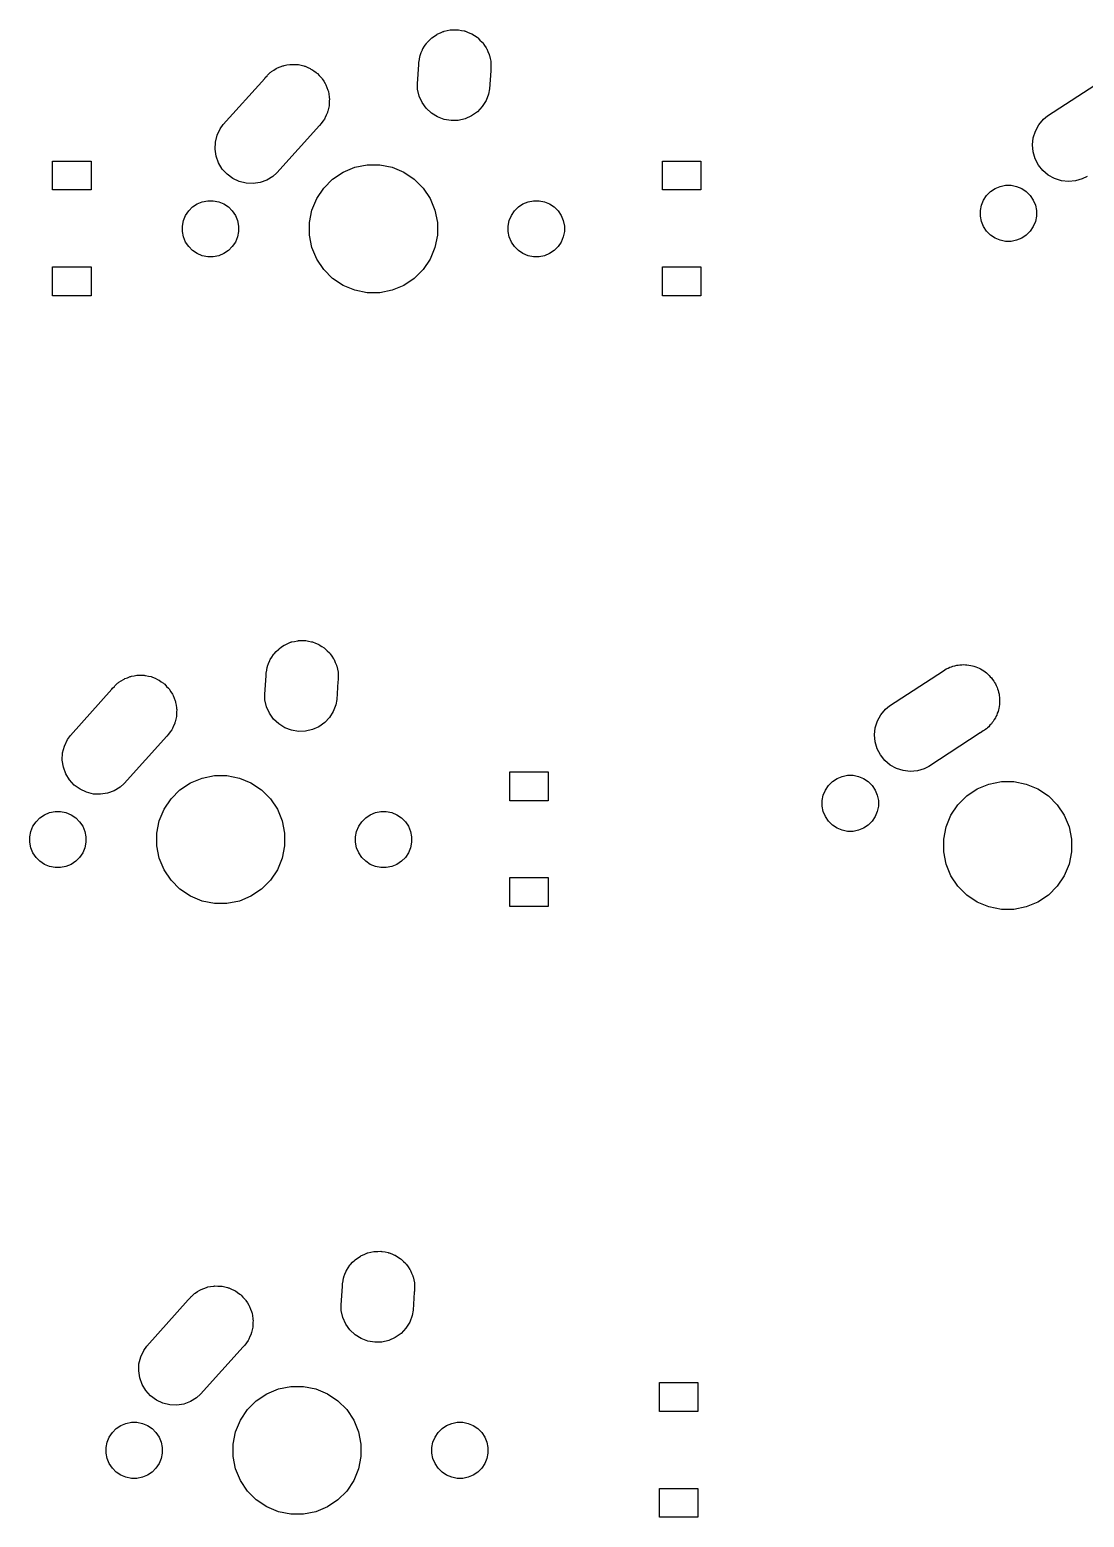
# Model space of a CAD drawing. Extents: x -662 to -203, y -195 to -58.
# Drawn here: x -500.45 to -467.57, y -166.44 to -120.04 of the extents above; entities that cross this region are included whole.
import ezdxf

# ---------------------------------------------------------------- set-up
doc = ezdxf.new("R2010")
doc.units = 0
doc.layers.add('BLACK', color=7, linetype='CONTINUOUS')

msp = doc.modelspace()

# ---------------------------------------------------------------- linework, layer by layer
at = {"layer": 'BLACK', "linetype": 'CONTINUOUS'}
for p, q in [((-487.73, -120.174), (-487.643, -120.138)), ((-487.643, -120.138), (-487.557, -120.099)), ((-487.557, -120.099), (-487.541, -120.095)), ((-487.541, -120.095), (-487.526, -120.089)), ((-487.526, -120.089), (-487.433, -120.071)), ((-487.433, -120.071), (-487.341, -120.049)), ((-487.341, -120.049), (-487.325, -120.049)), ((-487.325, -120.049), (-487.308, -120.046)), ((-487.308, -120.046), (-487.214, -120.046)), ((-487.214, -120.046), (-487.12, -120.043)), ((-487.12, -120.043), (-487.103, -120.046)), ((-487.103, -120.046), (-487.087, -120.046)), ((-487.087, -120.046), (-486.994, -120.064)), ((-486.994, -120.064), (-486.901, -120.08)), ((-486.901, -120.08), (-486.886, -120.086)), ((-486.886, -120.086), (-486.869, -120.089)), ((-486.869, -120.089), (-486.782, -120.125)), ((-486.782, -120.125), (-486.694, -120.159)), ((-486.694, -120.159), (-486.68, -120.167)), ((-488.194, -120.638), (-488.142, -120.559)), ((-488.142, -120.559), (-488.092, -120.479)), ((-488.092, -120.479), (-488.08, -120.467)), ((-488.08, -120.467), (-488.071, -120.454)), ((-488.071, -120.454), (-488.005, -120.387)), ((-488.005, -120.387), (-487.94, -120.318)), ((-487.94, -120.318), (-487.926, -120.309)), ((-487.926, -120.309), (-487.915, -120.297)), ((-487.915, -120.297), (-487.836, -120.244)), ((-487.836, -120.244), (-487.759, -120.19)), ((-487.759, -120.19), (-487.744, -120.183)), ((-487.744, -120.183), (-487.73, -120.174)), ((-486.68, -120.167), (-486.665, -120.174)), ((-486.665, -120.174), (-486.586, -120.226)), ((-486.586, -120.226), (-486.506, -120.276)), ((-486.506, -120.276), (-486.494, -120.288)), ((-486.494, -120.288), (-486.48, -120.297)), ((-486.48, -120.297), (-486.414, -120.364)), ((-486.414, -120.364), (-486.345, -120.428)), ((-486.345, -120.428), (-486.335, -120.442)), ((-486.335, -120.442), (-486.324, -120.454)), ((-486.324, -120.454), (-486.271, -120.532)), ((-486.271, -120.532), (-486.216, -120.609)), ((-486.216, -120.609), (-486.21, -120.624)), ((-486.21, -120.624), (-486.2, -120.638)), ((-488.322, -121.06), (-488.304, -120.967)), ((-488.322, -121.132), (-488.322, -121.06)), ((-488.304, -120.967), (-488.288, -120.874)), ((-488.288, -120.874), (-488.282, -120.859)), ((-488.282, -120.859), (-488.279, -120.843)), ((-488.279, -120.843), (-488.243, -120.755)), ((-488.243, -120.755), (-488.21, -120.667)), ((-488.21, -120.667), (-488.201, -120.653)), ((-488.201, -120.653), (-488.194, -120.638)), ((-486.2, -120.638), (-486.164, -120.725)), ((-486.164, -120.725), (-486.126, -120.811)), ((-486.126, -120.811), (-486.122, -120.827)), ((-486.122, -120.827), (-486.116, -120.843)), ((-486.116, -120.843), (-486.097, -120.935)), ((-486.097, -120.935), (-486.076, -121.027)), ((-486.076, -121.027), (-486.076, -121.044)), ((-486.076, -121.044), (-486.072, -121.06)), ((-486.072, -121.06), (-486.072, -121.154)), ((-493.128, -121.559), (-493.111, -121.534)), ((-493.111, -121.534), (-493.054, -121.477)), ((-493.054, -121.477), (-493.038, -121.458)), ((-493.038, -121.458), (-493.015, -121.438)), ((-493.015, -121.438), (-492.955, -121.377)), ((-492.955, -121.377), (-492.934, -121.363)), ((-492.934, -121.363), (-492.915, -121.346)), ((-492.915, -121.346), (-492.842, -121.302)), ((-492.842, -121.302), (-492.77, -121.254)), ((-492.77, -121.254), (-492.747, -121.244)), ((-492.747, -121.244), (-492.726, -121.231)), ((-492.726, -121.231), (-492.645, -121.202)), ((-492.645, -121.202), (-492.566, -121.169)), ((-492.566, -121.169), (-492.541, -121.164)), ((-492.541, -121.164), (-492.518, -121.156)), ((-492.518, -121.156), (-492.433, -121.142)), ((-492.433, -121.142), (-492.348, -121.126)), ((-492.348, -121.126), (-492.323, -121.126)), ((-492.323, -121.126), (-492.299, -121.122)), ((-492.299, -121.122), (-492.213, -121.126)), ((-492.213, -121.126), (-492.127, -121.126)), ((-492.127, -121.126), (-492.102, -121.131)), ((-492.102, -121.131), (-492.077, -121.132)), ((-492.077, -121.132), (-491.994, -121.152)), ((-491.994, -121.152), (-491.909, -121.169)), ((-491.909, -121.169), (-491.886, -121.178)), ((-491.886, -121.178), (-491.862, -121.184)), ((-491.862, -121.184), (-491.784, -121.221)), ((-491.784, -121.221), (-491.705, -121.254)), ((-491.705, -121.254), (-491.684, -121.268)), ((-491.684, -121.268), (-491.661, -121.278)), ((-491.661, -121.278), (-491.592, -121.329)), ((-491.592, -121.329), (-491.52, -121.377)), ((-491.52, -121.377), (-491.503, -121.395)), ((-491.503, -121.395), (-491.482, -121.409)), ((-491.482, -121.409), (-491.424, -121.473)), ((-491.424, -121.473), (-491.364, -121.534)), ((-491.364, -121.534), (-491.35, -121.554)), ((-491.35, -121.554), (-491.333, -121.573)), ((-488.364, -121.728), (-488.322, -121.132)), ((-486.08, -121.32), (-486.119, -121.883)), ((-486.072, -121.282), (-486.08, -121.32)), ((-486.072, -121.154), (-486.071, -121.193)), ((-486.071, -121.193), (-486.072, -121.209)), ((-486.072, -121.209), (-486.072, -121.282)), ((-494.422, -123.001), (-493.128, -121.559)), ((-491.333, -121.573), (-491.288, -121.646)), ((-491.288, -121.646), (-491.24, -121.718)), ((-491.24, -121.718), (-491.231, -121.741)), ((-491.231, -121.741), (-491.218, -121.762)), ((-491.218, -121.762), (-491.189, -121.843)), ((-491.189, -121.843), (-491.156, -121.923)), ((-491.156, -121.923), (-491.151, -121.947)), ((-491.151, -121.947), (-491.142, -121.971)), ((-491.142, -121.971), (-491.129, -122.056)), ((-488.359, -121.894), (-488.364, -121.728)), ((-488.309, -122.11), (-488.359, -121.894)), ((-486.119, -121.883), (-486.146, -122.047)), ((-468.71, -122.733), (-467.026, -121.635)), ((-491.118, -122.411), (-491.139, -122.495)), ((-491.129, -122.056), (-491.112, -122.14)), ((-491.117, -122.386), (-491.118, -122.411)), ((-491.112, -122.362), (-491.117, -122.386)), ((-491.112, -122.14), (-491.112, -122.165)), ((-491.112, -122.165), (-491.109, -122.19)), ((-491.109, -122.19), (-491.112, -122.276)), ((-491.112, -122.276), (-491.112, -122.362)), ((-488.218, -122.313), (-488.309, -122.11)), ((-488.09, -122.493), (-488.218, -122.313)), ((-486.343, -122.442), (-486.495, -122.603)), ((-486.225, -122.254), (-486.343, -122.442)), ((-486.146, -122.047), (-486.225, -122.254)), ((-491.316, -122.896), (-491.364, -122.968)), ((-491.265, -122.827), (-491.316, -122.896)), ((-491.254, -122.804), (-491.265, -122.827)), ((-491.24, -122.784), (-491.254, -122.804)), ((-491.208, -122.704), (-491.24, -122.784)), ((-491.171, -122.626), (-491.208, -122.704)), ((-491.165, -122.602), (-491.171, -122.626)), ((-491.156, -122.579), (-491.165, -122.602)), ((-491.139, -122.495), (-491.156, -122.579)), ((-487.929, -122.645), (-488.09, -122.493)), ((-487.741, -122.763), (-487.929, -122.645)), ((-487.534, -122.842), (-487.741, -122.763)), ((-487.315, -122.878), (-487.534, -122.842)), ((-487.094, -122.872), (-487.315, -122.878)), ((-486.878, -122.822), (-487.094, -122.872)), ((-486.676, -122.732), (-486.878, -122.822)), ((-486.495, -122.603), (-486.676, -122.732)), ((-468.982, -123.006), (-468.84, -122.837)), ((-468.84, -122.837), (-468.71, -122.733)), ((-494.666, -123.55), (-494.614, -123.335)), ((-494.614, -123.335), (-494.52, -123.134)), ((-494.52, -123.134), (-494.422, -123.001)), ((-491.42, -123.025), (-492.747, -124.503)), ((-491.364, -122.968), (-491.42, -123.025)), ((-469.156, -123.412), (-469.089, -123.201)), ((-469.089, -123.201), (-468.982, -123.006)), ((-494.676, -123.772), (-494.666, -123.55)), ((-494.643, -123.991), (-494.676, -123.772)), ((-469.18, -123.632), (-469.156, -123.412)), ((-469.161, -123.853), (-469.18, -123.632)), ((-469.099, -124.066), (-469.161, -123.853)), ((-499.742, -125.038), (-499.742, -124.138)), ((-499.742, -124.138), (-498.542, -124.138)), ((-498.542, -124.138), (-498.542, -125.038)), ((-494.567, -124.199), (-494.643, -123.991)), ((-494.452, -124.389), (-494.567, -124.199)), ((-490.682, -124.484), (-490.319, -124.333)), ((-490.319, -124.333), (-489.934, -124.257)), ((-489.934, -124.257), (-489.541, -124.257)), ((-489.541, -124.257), (-489.156, -124.333)), ((-489.156, -124.333), (-488.793, -124.484)), ((-480.724, -125.038), (-480.724, -124.138)), ((-480.724, -124.138), (-479.523, -124.138)), ((-479.523, -124.138), (-479.523, -125.038)), ((-468.996, -124.262), (-469.099, -124.066)), ((-468.858, -124.435), (-468.996, -124.262)), ((-494.302, -124.552), (-494.452, -124.389)), ((-494.124, -124.683), (-494.302, -124.552)), ((-493.923, -124.777), (-494.124, -124.683)), ((-493.708, -124.83), (-493.923, -124.777)), ((-493.059, -124.73), (-493.267, -124.806)), ((-492.869, -124.615), (-493.059, -124.73)), ((-492.747, -124.503), (-492.869, -124.615)), ((-491.286, -124.98), (-491.008, -124.702)), ((-491.008, -124.702), (-490.682, -124.484)), ((-488.793, -124.484), (-488.466, -124.702)), ((-488.466, -124.702), (-488.189, -124.98)), ((-468.688, -124.578), (-468.858, -124.435)), ((-468.494, -124.685), (-468.688, -124.578)), ((-468.282, -124.751), (-468.494, -124.685)), ((-468.062, -124.776), (-468.282, -124.751)), ((-467.841, -124.756), (-468.062, -124.776)), ((-467.629, -124.694), (-467.841, -124.756)), ((-467.481, -124.618), (-467.629, -124.694)), ((-498.542, -125.038), (-499.742, -125.038)), ((-493.486, -124.839), (-493.708, -124.83)), ((-493.267, -124.806), (-493.486, -124.839)), ((-491.504, -125.306), (-491.286, -124.98)), ((-488.189, -124.98), (-487.97, -125.306)), ((-479.523, -125.038), (-480.724, -125.038)), ((-470.709, -125.355), (-470.613, -125.212)), ((-470.613, -125.212), (-470.491, -125.09)), ((-470.491, -125.09), (-470.348, -124.994)), ((-470.348, -124.994), (-470.189, -124.929)), ((-470.189, -124.929), (-470.02, -124.895)), ((-470.02, -124.895), (-469.847, -124.895)), ((-469.847, -124.895), (-469.678, -124.929)), ((-469.678, -124.929), (-469.519, -124.994)), ((-469.519, -124.994), (-469.376, -125.09)), ((-469.376, -125.09), (-469.254, -125.212)), ((-469.254, -125.212), (-469.158, -125.355)), ((-495.593, -125.836), (-495.497, -125.693)), ((-495.497, -125.693), (-495.375, -125.571)), ((-495.375, -125.571), (-495.232, -125.475)), ((-495.232, -125.475), (-495.073, -125.409)), ((-495.073, -125.409), (-494.904, -125.376)), ((-494.904, -125.376), (-494.731, -125.376)), ((-494.731, -125.376), (-494.562, -125.409)), ((-494.562, -125.409), (-494.403, -125.475)), ((-494.403, -125.475), (-494.26, -125.571)), ((-494.26, -125.571), (-494.138, -125.693)), ((-494.138, -125.693), (-494.042, -125.836)), ((-491.731, -126.054), (-491.655, -125.669)), ((-491.655, -125.669), (-491.504, -125.306)), ((-487.97, -125.306), (-487.82, -125.669)), ((-487.82, -125.669), (-487.743, -126.054)), ((-485.433, -125.836), (-485.337, -125.693)), ((-485.337, -125.693), (-485.215, -125.571)), ((-485.215, -125.571), (-485.072, -125.475)), ((-485.072, -125.475), (-484.913, -125.409)), ((-484.913, -125.409), (-484.744, -125.376)), ((-484.744, -125.376), (-484.571, -125.376)), ((-484.571, -125.376), (-484.402, -125.409)), ((-484.402, -125.409), (-484.243, -125.475)), ((-484.243, -125.475), (-484.1, -125.571)), ((-484.1, -125.571), (-483.978, -125.693)), ((-483.978, -125.693), (-483.882, -125.836)), ((-470.808, -125.684), (-470.775, -125.515)), ((-470.808, -125.856), (-470.808, -125.684)), ((-470.775, -125.515), (-470.709, -125.355)), ((-469.158, -125.355), (-469.092, -125.515)), ((-469.092, -125.515), (-469.058, -125.684)), ((-469.058, -125.684), (-469.058, -125.856)), ((-495.692, -126.165), (-495.659, -125.995)), ((-495.692, -126.337), (-495.692, -126.165)), ((-495.659, -125.995), (-495.593, -125.836)), ((-494.042, -125.836), (-493.976, -125.995)), ((-493.976, -125.995), (-493.942, -126.165)), ((-493.942, -126.165), (-493.942, -126.337)), ((-491.731, -126.447), (-491.731, -126.054)), ((-487.743, -126.054), (-487.743, -126.447)), ((-485.532, -126.165), (-485.499, -125.995)), ((-485.532, -126.337), (-485.532, -126.165)), ((-485.499, -125.995), (-485.433, -125.836)), ((-483.882, -125.836), (-483.816, -125.995)), ((-483.816, -125.995), (-483.782, -126.165)), ((-483.782, -126.165), (-483.782, -126.337)), ((-470.775, -126.025), (-470.808, -125.856)), ((-470.709, -126.184), (-470.775, -126.025)), ((-470.613, -126.328), (-470.709, -126.184)), ((-469.158, -126.184), (-469.254, -126.328)), ((-469.092, -126.025), (-469.158, -126.184)), ((-469.058, -125.856), (-469.092, -126.025)), ((-495.659, -126.506), (-495.692, -126.337)), ((-495.593, -126.665), (-495.659, -126.506)), ((-493.976, -126.506), (-494.042, -126.665)), ((-493.942, -126.337), (-493.976, -126.506)), ((-491.655, -126.832), (-491.731, -126.447)), ((-487.743, -126.447), (-487.82, -126.832)), ((-485.499, -126.506), (-485.532, -126.337)), ((-485.433, -126.665), (-485.499, -126.506)), ((-483.816, -126.506), (-483.882, -126.665)), ((-483.782, -126.337), (-483.816, -126.506)), ((-470.491, -126.45), (-470.613, -126.328)), ((-470.348, -126.545), (-470.491, -126.45)), ((-470.189, -126.611), (-470.348, -126.545)), ((-470.02, -126.645), (-470.189, -126.611)), ((-469.847, -126.645), (-470.02, -126.645)), ((-469.678, -126.611), (-469.847, -126.645)), ((-469.519, -126.545), (-469.678, -126.611)), ((-469.376, -126.45), (-469.519, -126.545)), ((-469.254, -126.328), (-469.376, -126.45)), ((-495.497, -126.808), (-495.593, -126.665)), ((-495.375, -126.93), (-495.497, -126.808)), ((-495.232, -127.026), (-495.375, -126.93)), ((-495.073, -127.092), (-495.232, -127.026)), ((-494.904, -127.126), (-495.073, -127.092)), ((-494.562, -127.092), (-494.731, -127.126)), ((-494.403, -127.026), (-494.562, -127.092)), ((-494.26, -126.93), (-494.403, -127.026)), ((-494.138, -126.808), (-494.26, -126.93)), ((-494.042, -126.665), (-494.138, -126.808)), ((-491.504, -127.195), (-491.655, -126.832)), ((-487.82, -126.832), (-487.97, -127.195)), ((-485.337, -126.808), (-485.433, -126.665)), ((-485.215, -126.93), (-485.337, -126.808)), ((-485.072, -127.026), (-485.215, -126.93)), ((-484.913, -127.092), (-485.072, -127.026)), ((-484.744, -127.126), (-484.913, -127.092)), ((-484.402, -127.092), (-484.571, -127.126)), ((-484.243, -127.026), (-484.402, -127.092)), ((-484.1, -126.93), (-484.243, -127.026)), ((-483.978, -126.808), (-484.1, -126.93)), ((-483.882, -126.665), (-483.978, -126.808)), ((-499.742, -128.338), (-499.742, -127.438)), ((-499.742, -127.438), (-498.542, -127.438)), ((-498.542, -127.438), (-498.542, -128.338)), ((-494.731, -127.126), (-494.904, -127.126)), ((-491.286, -127.522), (-491.504, -127.195)), ((-491.008, -127.799), (-491.286, -127.522)), ((-488.189, -127.522), (-488.466, -127.799)), ((-487.97, -127.195), (-488.189, -127.522)), ((-484.571, -127.126), (-484.744, -127.126)), ((-480.724, -128.338), (-480.724, -127.438)), ((-480.724, -127.438), (-479.523, -127.438)), ((-479.523, -127.438), (-479.523, -128.338)), ((-490.682, -128.018), (-491.008, -127.799)), ((-490.319, -128.168), (-490.682, -128.018)), ((-488.793, -128.018), (-489.156, -128.168)), ((-488.466, -127.799), (-488.793, -128.018)), ((-498.542, -128.338), (-499.742, -128.338)), ((-489.934, -128.245), (-490.319, -128.168)), ((-489.541, -128.245), (-489.934, -128.245)), ((-489.156, -128.168), (-489.541, -128.245)), ((-479.523, -128.338), (-480.724, -128.338)), ((-492.406, -139.188), (-492.32, -139.149)), ((-492.32, -139.149), (-492.303, -139.145)), ((-492.303, -139.145), (-492.288, -139.139)), ((-492.288, -139.139), (-492.196, -139.121)), ((-492.196, -139.121), (-492.104, -139.099)), ((-492.104, -139.099), (-492.087, -139.099)), ((-492.087, -139.099), (-492.071, -139.096)), ((-492.071, -139.096), (-491.976, -139.096)), ((-491.976, -139.096), (-491.882, -139.093)), ((-491.882, -139.093), (-491.866, -139.096)), ((-491.866, -139.096), (-491.849, -139.096)), ((-491.849, -139.096), (-491.757, -139.114)), ((-491.757, -139.114), (-491.664, -139.13)), ((-491.664, -139.13), (-491.648, -139.136)), ((-491.648, -139.136), (-491.632, -139.139)), ((-491.632, -139.139), (-491.545, -139.175)), ((-491.545, -139.175), (-491.456, -139.209)), ((-492.957, -139.688), (-492.904, -139.609)), ((-492.904, -139.609), (-492.854, -139.529)), ((-492.854, -139.529), (-492.843, -139.517)), ((-492.843, -139.517), (-492.834, -139.504)), ((-492.834, -139.504), (-492.767, -139.437)), ((-492.767, -139.437), (-492.702, -139.368)), ((-492.702, -139.368), (-492.689, -139.359)), ((-492.689, -139.359), (-492.677, -139.347)), ((-492.677, -139.347), (-492.599, -139.294)), ((-492.599, -139.294), (-492.522, -139.24)), ((-492.522, -139.24), (-492.507, -139.233)), ((-492.507, -139.233), (-492.493, -139.224)), ((-492.493, -139.224), (-492.406, -139.188)), ((-491.456, -139.209), (-491.442, -139.217)), ((-491.442, -139.217), (-491.427, -139.224)), ((-491.427, -139.224), (-491.349, -139.276)), ((-491.349, -139.276), (-491.269, -139.326)), ((-491.269, -139.326), (-491.257, -139.338)), ((-491.257, -139.338), (-491.243, -139.347)), ((-491.243, -139.347), (-491.176, -139.414)), ((-491.176, -139.414), (-491.107, -139.478)), ((-491.107, -139.478), (-491.098, -139.492)), ((-491.098, -139.492), (-491.086, -139.504)), ((-491.086, -139.504), (-491.034, -139.582)), ((-491.034, -139.582), (-490.979, -139.659)), ((-493.085, -140.11), (-493.066, -140.017)), ((-493.085, -140.182), (-493.085, -140.11)), ((-493.066, -140.017), (-493.051, -139.924)), ((-493.051, -139.924), (-493.045, -139.909)), ((-493.045, -139.909), (-493.042, -139.893)), ((-493.042, -139.893), (-493.006, -139.805)), ((-493.006, -139.805), (-492.972, -139.717)), ((-492.972, -139.717), (-492.963, -139.703)), ((-492.963, -139.703), (-492.957, -139.688)), ((-490.979, -139.659), (-490.972, -139.674)), ((-490.972, -139.674), (-490.963, -139.688)), ((-490.963, -139.688), (-490.927, -139.775)), ((-490.927, -139.775), (-490.888, -139.861)), ((-490.888, -139.861), (-490.884, -139.877)), ((-490.884, -139.877), (-490.878, -139.893)), ((-490.878, -139.893), (-490.86, -139.985)), ((-490.86, -139.985), (-490.839, -140.077)), ((-490.839, -140.077), (-490.838, -140.094)), ((-490.838, -140.094), (-490.835, -140.11)), ((-490.835, -140.11), (-490.835, -140.204)), ((-473.641, -141.134), (-471.956, -140.036)), ((-471.956, -140.036), (-471.87, -139.978)), ((-471.87, -139.978), (-471.812, -139.954)), ((-471.812, -139.954), (-471.757, -139.926)), ((-471.757, -139.926), (-471.71, -139.912)), ((-471.71, -139.912), (-471.665, -139.893)), ((-471.665, -139.893), (-471.604, -139.881)), ((-471.604, -139.881), (-471.545, -139.864)), ((-471.545, -139.864), (-471.496, -139.859)), ((-471.496, -139.859), (-471.447, -139.85)), ((-471.447, -139.85), (-471.385, -139.85)), ((-471.385, -139.85), (-471.324, -139.844)), ((-471.324, -139.844), (-471.275, -139.85)), ((-471.275, -139.85), (-471.226, -139.85)), ((-471.226, -139.85), (-471.165, -139.862)), ((-471.165, -139.862), (-471.104, -139.869)), ((-471.104, -139.869), (-471.057, -139.883)), ((-471.057, -139.883), (-471.008, -139.893)), ((-471.008, -139.893), (-470.951, -139.917)), ((-470.951, -139.917), (-470.892, -139.935)), ((-470.892, -139.935), (-470.849, -139.959)), ((-470.849, -139.959), (-470.804, -139.978)), ((-470.804, -139.978), (-470.752, -140.012)), ((-470.752, -140.012), (-470.698, -140.042)), ((-470.698, -140.042), (-470.66, -140.074)), ((-470.66, -140.074), (-470.619, -140.101)), ((-470.619, -140.101), (-470.576, -140.145)), ((-497.874, -140.584), (-497.817, -140.527)), ((-497.817, -140.527), (-497.8, -140.508)), ((-497.8, -140.508), (-497.778, -140.488)), ((-497.778, -140.488), (-497.717, -140.427)), ((-497.717, -140.427), (-497.696, -140.413)), ((-497.696, -140.413), (-497.678, -140.396)), ((-497.678, -140.396), (-497.604, -140.352)), ((-497.604, -140.352), (-497.533, -140.304)), ((-497.533, -140.304), (-497.51, -140.294)), ((-497.51, -140.294), (-497.488, -140.281)), ((-497.488, -140.281), (-497.408, -140.252)), ((-497.408, -140.252), (-497.328, -140.219)), ((-497.328, -140.219), (-497.304, -140.214)), ((-497.304, -140.214), (-497.28, -140.206)), ((-497.28, -140.206), (-497.195, -140.192)), ((-497.195, -140.192), (-497.111, -140.176)), ((-497.111, -140.176), (-497.086, -140.176)), ((-497.086, -140.176), (-497.061, -140.172)), ((-497.061, -140.172), (-496.975, -140.176)), ((-496.975, -140.176), (-496.889, -140.176)), ((-496.889, -140.176), (-496.865, -140.181)), ((-496.865, -140.181), (-496.84, -140.182)), ((-496.84, -140.182), (-496.756, -140.202)), ((-496.756, -140.202), (-496.672, -140.219)), ((-496.672, -140.219), (-496.649, -140.228)), ((-496.649, -140.228), (-496.624, -140.234)), ((-496.624, -140.234), (-496.546, -140.271)), ((-496.546, -140.271), (-496.467, -140.304)), ((-496.467, -140.304), (-496.446, -140.318)), ((-496.446, -140.318), (-496.424, -140.328)), ((-496.424, -140.328), (-496.354, -140.379)), ((-496.354, -140.379), (-496.283, -140.427)), ((-496.283, -140.427), (-496.265, -140.445)), ((-496.265, -140.445), (-496.245, -140.459)), ((-496.245, -140.459), (-496.187, -140.523)), ((-496.187, -140.523), (-496.126, -140.584)), ((-493.126, -140.778), (-493.085, -140.182)), ((-490.843, -140.37), (-490.881, -140.933)), ((-490.835, -140.332), (-490.843, -140.37)), ((-490.835, -140.204), (-490.834, -140.243)), ((-490.834, -140.243), (-490.835, -140.259)), ((-490.835, -140.259), (-490.835, -140.332)), ((-470.576, -140.145), (-470.528, -140.185)), ((-470.528, -140.185), (-470.498, -140.223)), ((-470.498, -140.223), (-470.463, -140.258)), ((-470.463, -140.258), (-470.428, -140.309)), ((-470.428, -140.309), (-470.39, -140.358)), ((-470.39, -140.358), (-470.367, -140.401)), ((-470.367, -140.401), (-470.34, -140.442)), ((-470.34, -140.442), (-470.316, -140.499)), ((-470.316, -140.499), (-470.287, -140.554)), ((-470.287, -140.554), (-470.274, -140.601)), ((-499.184, -142.051), (-497.891, -140.609)), ((-497.891, -140.609), (-497.874, -140.584)), ((-496.126, -140.584), (-496.112, -140.604)), ((-496.112, -140.604), (-496.095, -140.623)), ((-496.095, -140.623), (-496.051, -140.696)), ((-496.051, -140.696), (-496.003, -140.768)), ((-496.003, -140.768), (-495.993, -140.791)), ((-495.993, -140.791), (-495.98, -140.812)), ((-495.98, -140.812), (-495.951, -140.893)), ((-495.951, -140.893), (-495.918, -140.973)), ((-495.918, -140.973), (-495.913, -140.997)), ((-495.913, -140.997), (-495.905, -141.021)), ((-495.905, -141.021), (-495.892, -141.106)), ((-493.121, -140.944), (-493.126, -140.778)), ((-493.072, -141.16), (-493.121, -140.944)), ((-490.881, -140.933), (-490.909, -141.097)), ((-470.274, -140.601), (-470.255, -140.647)), ((-470.255, -140.647), (-470.243, -140.707)), ((-470.243, -140.707), (-470.225, -140.767)), ((-470.225, -140.767), (-470.221, -140.816)), ((-470.221, -140.816), (-470.212, -140.864)), ((-470.212, -140.864), (-470.212, -140.926)), ((-470.212, -140.926), (-470.206, -140.988)), ((-470.206, -140.988), (-470.212, -141.037)), ((-470.212, -141.037), (-470.212, -141.086)), ((-495.881, -141.461), (-495.901, -141.545)), ((-495.892, -141.106), (-495.875, -141.19)), ((-495.88, -141.436), (-495.881, -141.461)), ((-495.875, -141.412), (-495.88, -141.436)), ((-495.875, -141.19), (-495.875, -141.215)), ((-495.875, -141.215), (-495.871, -141.24)), ((-495.871, -141.24), (-495.875, -141.326)), ((-495.875, -141.326), (-495.875, -141.412)), ((-492.981, -141.363), (-493.072, -141.16)), ((-492.852, -141.543), (-492.981, -141.363)), ((-491.105, -141.492), (-491.257, -141.653)), ((-490.988, -141.304), (-491.105, -141.492)), ((-490.909, -141.097), (-490.988, -141.304)), ((-474.019, -141.602), (-473.913, -141.407)), ((-473.913, -141.407), (-473.77, -141.238)), ((-473.77, -141.238), (-473.641, -141.134)), ((-470.321, -141.462), (-470.34, -141.508)), ((-470.297, -141.419), (-470.321, -141.462)), ((-470.279, -141.36), (-470.297, -141.419)), ((-470.255, -141.303), (-470.279, -141.36)), ((-470.245, -141.255), (-470.255, -141.303)), ((-470.23, -141.208), (-470.245, -141.255)), ((-470.224, -141.146), (-470.23, -141.208)), ((-470.212, -141.086), (-470.224, -141.146)), ((-496.078, -141.946), (-496.126, -142.018)), ((-496.027, -141.877), (-496.078, -141.946)), ((-496.017, -141.854), (-496.027, -141.877)), ((-496.003, -141.834), (-496.017, -141.854)), ((-495.97, -141.754), (-496.003, -141.834)), ((-495.934, -141.676), (-495.97, -141.754)), ((-495.928, -141.652), (-495.934, -141.676)), ((-495.918, -141.629), (-495.928, -141.652)), ((-495.901, -141.545), (-495.918, -141.629)), ((-492.691, -141.695), (-492.852, -141.543)), ((-492.503, -141.813), (-492.691, -141.695)), ((-492.296, -141.892), (-492.503, -141.813)), ((-492.078, -141.928), (-492.296, -141.892)), ((-491.856, -141.922), (-492.078, -141.928)), ((-491.64, -141.872), (-491.856, -141.922)), ((-491.438, -141.782), (-491.64, -141.872)), ((-491.257, -141.653), (-491.438, -141.782)), ((-474.11, -142.033), (-474.086, -141.813)), ((-474.086, -141.813), (-474.019, -141.602)), ((-470.717, -141.914), (-470.804, -141.972)), ((-470.676, -141.887), (-470.717, -141.914)), ((-470.671, -141.883), (-470.676, -141.887)), ((-470.619, -141.849), (-470.671, -141.883)), ((-470.585, -141.814), (-470.619, -141.849)), ((-470.546, -141.783), (-470.585, -141.814)), ((-470.507, -141.736), (-470.546, -141.783)), ((-470.463, -141.692), (-470.507, -141.736)), ((-470.435, -141.651), (-470.463, -141.692)), ((-470.404, -141.614), (-470.435, -141.651)), ((-470.374, -141.559), (-470.404, -141.614)), ((-470.34, -141.508), (-470.374, -141.559)), ((-499.429, -142.6), (-499.376, -142.385)), ((-499.376, -142.385), (-499.282, -142.184)), ((-499.282, -142.184), (-499.184, -142.051)), ((-496.183, -142.075), (-497.509, -143.553)), ((-496.126, -142.018), (-496.183, -142.075)), ((-474.091, -142.254), (-474.11, -142.033)), ((-474.029, -142.467), (-474.091, -142.254)), ((-470.81, -141.974), (-472.412, -143.019)), ((-470.804, -141.972), (-470.81, -141.974)), ((-499.439, -142.822), (-499.429, -142.6)), ((-499.405, -143.041), (-499.439, -142.822)), ((-473.927, -142.663), (-474.029, -142.467)), ((-473.788, -142.836), (-473.927, -142.663)), ((-473.619, -142.979), (-473.788, -142.836)), ((-499.329, -143.249), (-499.405, -143.041)), ((-499.214, -143.439), (-499.329, -143.249)), ((-495.081, -143.383), (-494.696, -143.307)), ((-494.696, -143.307), (-494.304, -143.307)), ((-494.304, -143.307), (-493.918, -143.383)), ((-485.486, -144.088), (-485.486, -143.188)), ((-485.486, -143.188), (-484.286, -143.188)), ((-484.286, -143.188), (-484.286, -144.088)), ((-475.278, -143.395), (-475.119, -143.329)), ((-475.119, -143.329), (-474.95, -143.296)), ((-474.95, -143.296), (-474.778, -143.296)), ((-474.778, -143.296), (-474.609, -143.329)), ((-474.609, -143.329), (-474.45, -143.395)), ((-473.424, -143.085), (-473.619, -142.979)), ((-473.213, -143.152), (-473.424, -143.085)), ((-472.993, -143.176), (-473.213, -143.152)), ((-472.772, -143.157), (-472.993, -143.176)), ((-472.559, -143.095), (-472.772, -143.157)), ((-472.412, -143.019), (-472.559, -143.095)), ((-499.065, -143.602), (-499.214, -143.439)), ((-498.886, -143.733), (-499.065, -143.602)), ((-498.685, -143.827), (-498.886, -143.733)), ((-497.821, -143.78), (-498.03, -143.856)), ((-497.632, -143.665), (-497.821, -143.78)), ((-497.509, -143.553), (-497.632, -143.665)), ((-496.049, -144.03), (-495.771, -143.752)), ((-495.771, -143.752), (-495.444, -143.534)), ((-495.444, -143.534), (-495.081, -143.383)), ((-493.918, -143.383), (-493.555, -143.534)), ((-493.555, -143.534), (-493.229, -143.752)), ((-493.229, -143.752), (-492.951, -144.03)), ((-475.705, -143.916), (-475.639, -143.756)), ((-475.639, -143.756), (-475.544, -143.613)), ((-475.544, -143.613), (-475.422, -143.491)), ((-475.422, -143.491), (-475.278, -143.395)), ((-474.45, -143.395), (-474.306, -143.491)), ((-474.306, -143.491), (-474.184, -143.613)), ((-474.184, -143.613), (-474.089, -143.756)), ((-474.089, -143.756), (-474.023, -143.916)), ((-471.228, -143.937), (-470.902, -143.719)), ((-470.902, -143.719), (-470.539, -143.568)), ((-470.539, -143.568), (-470.153, -143.492)), ((-470.153, -143.492), (-469.761, -143.492)), ((-469.761, -143.492), (-469.375, -143.568)), ((-469.375, -143.568), (-469.013, -143.719)), ((-469.013, -143.719), (-468.686, -143.937)), ((-498.47, -143.88), (-498.685, -143.827)), ((-498.249, -143.889), (-498.47, -143.88)), ((-498.03, -143.856), (-498.249, -143.889)), ((-496.267, -144.356), (-496.049, -144.03)), ((-492.951, -144.03), (-492.733, -144.356)), ((-484.286, -144.088), (-485.486, -144.088)), ((-475.739, -144.085), (-475.705, -143.916)), ((-475.739, -144.257), (-475.739, -144.085)), ((-475.705, -144.426), (-475.739, -144.257)), ((-474.023, -143.916), (-473.989, -144.085)), ((-473.989, -144.257), (-474.023, -144.426)), ((-473.989, -144.085), (-473.989, -144.257)), ((-471.724, -144.541), (-471.506, -144.215)), ((-471.506, -144.215), (-471.228, -143.937)), ((-468.686, -143.937), (-468.408, -144.215)), ((-468.408, -144.215), (-468.19, -144.541)), ((-500.355, -144.886), (-500.26, -144.743)), ((-500.26, -144.743), (-500.138, -144.621)), ((-500.138, -144.621), (-499.994, -144.525)), ((-499.994, -144.525), (-499.835, -144.459)), ((-499.835, -144.459), (-499.666, -144.426)), ((-499.666, -144.426), (-499.494, -144.426)), ((-499.494, -144.426), (-499.325, -144.459)), ((-499.325, -144.459), (-499.165, -144.525)), ((-499.165, -144.525), (-499.022, -144.621)), ((-499.022, -144.621), (-498.9, -144.743)), ((-498.9, -144.743), (-498.804, -144.886)), ((-496.494, -145.104), (-496.417, -144.719)), ((-496.417, -144.719), (-496.267, -144.356)), ((-492.733, -144.356), (-492.583, -144.719)), ((-492.583, -144.719), (-492.506, -145.104)), ((-490.195, -144.886), (-490.1, -144.743)), ((-490.1, -144.743), (-489.978, -144.621)), ((-489.978, -144.621), (-489.834, -144.525)), ((-489.834, -144.525), (-489.675, -144.459)), ((-489.675, -144.459), (-489.506, -144.426)), ((-489.506, -144.426), (-489.334, -144.426)), ((-489.334, -144.426), (-489.165, -144.459)), ((-489.165, -144.459), (-489.005, -144.525)), ((-489.005, -144.525), (-488.862, -144.621)), ((-488.862, -144.621), (-488.74, -144.743)), ((-488.74, -144.743), (-488.644, -144.886)), ((-475.639, -144.585), (-475.705, -144.426)), ((-475.544, -144.729), (-475.639, -144.585)), ((-475.422, -144.85), (-475.544, -144.729)), ((-474.184, -144.729), (-474.306, -144.85)), ((-474.089, -144.585), (-474.184, -144.729)), ((-474.023, -144.426), (-474.089, -144.585)), ((-471.874, -144.904), (-471.724, -144.541)), ((-468.19, -144.541), (-468.04, -144.904)), ((-500.455, -145.215), (-500.421, -145.045)), ((-500.455, -145.387), (-500.455, -145.215)), ((-500.421, -145.045), (-500.355, -144.886)), ((-498.804, -144.886), (-498.739, -145.045)), ((-498.739, -145.045), (-498.705, -145.215)), ((-498.705, -145.215), (-498.705, -145.387)), ((-496.494, -145.497), (-496.494, -145.104)), ((-492.506, -145.104), (-492.506, -145.497)), ((-490.295, -145.215), (-490.261, -145.045)), ((-490.295, -145.387), (-490.295, -145.215)), ((-490.261, -145.045), (-490.195, -144.886)), ((-488.644, -144.886), (-488.579, -145.045)), ((-488.579, -145.045), (-488.545, -145.215)), ((-488.545, -145.215), (-488.545, -145.387)), ((-475.278, -144.946), (-475.422, -144.85)), ((-475.119, -145.012), (-475.278, -144.946)), ((-474.95, -145.046), (-475.119, -145.012)), ((-474.778, -145.046), (-474.95, -145.046)), ((-474.609, -145.012), (-474.778, -145.046)), ((-474.45, -144.946), (-474.609, -145.012)), ((-474.306, -144.85), (-474.45, -144.946)), ((-471.951, -145.289), (-471.874, -144.904)), ((-468.04, -144.904), (-467.963, -145.289)), ((-500.421, -145.556), (-500.455, -145.387)), ((-500.355, -145.715), (-500.421, -145.556)), ((-498.739, -145.556), (-498.804, -145.715)), ((-498.705, -145.387), (-498.739, -145.556)), ((-496.417, -145.882), (-496.494, -145.497)), ((-492.506, -145.497), (-492.583, -145.882)), ((-490.261, -145.556), (-490.295, -145.387)), ((-490.195, -145.715), (-490.261, -145.556)), ((-488.579, -145.556), (-488.644, -145.715)), ((-488.545, -145.387), (-488.579, -145.556)), ((-471.951, -145.682), (-471.951, -145.289)), ((-467.963, -145.289), (-467.963, -145.682)), ((-500.26, -145.858), (-500.355, -145.715)), ((-500.138, -145.98), (-500.26, -145.858)), ((-499.994, -146.076), (-500.138, -145.98)), ((-499.835, -146.142), (-499.994, -146.076)), ((-499.666, -146.176), (-499.835, -146.142)), ((-499.325, -146.142), (-499.494, -146.176)), ((-499.165, -146.076), (-499.325, -146.142)), ((-499.022, -145.98), (-499.165, -146.076)), ((-498.9, -145.858), (-499.022, -145.98)), ((-498.804, -145.715), (-498.9, -145.858)), ((-496.267, -146.245), (-496.417, -145.882)), ((-492.583, -145.882), (-492.733, -146.245)), ((-490.1, -145.858), (-490.195, -145.715)), ((-489.978, -145.98), (-490.1, -145.858)), ((-489.834, -146.076), (-489.978, -145.98)), ((-489.675, -146.142), (-489.834, -146.076)), ((-489.506, -146.176), (-489.675, -146.142)), ((-489.165, -146.142), (-489.334, -146.176)), ((-489.005, -146.076), (-489.165, -146.142)), ((-488.862, -145.98), (-489.005, -146.076)), ((-488.74, -145.858), (-488.862, -145.98)), ((-488.644, -145.715), (-488.74, -145.858)), ((-471.874, -146.067), (-471.951, -145.682)), ((-471.724, -146.43), (-471.874, -146.067)), ((-468.04, -146.067), (-468.19, -146.43)), ((-467.963, -145.682), (-468.04, -146.067)), ((-499.494, -146.176), (-499.666, -146.176)), ((-496.049, -146.572), (-496.267, -146.245)), ((-495.771, -146.849), (-496.049, -146.572)), ((-492.951, -146.572), (-493.229, -146.849)), ((-492.733, -146.245), (-492.951, -146.572)), ((-489.334, -146.176), (-489.506, -146.176)), ((-485.486, -147.388), (-485.486, -146.488)), ((-485.486, -146.488), (-484.286, -146.488)), ((-484.286, -146.488), (-484.286, -147.388)), ((-471.506, -146.757), (-471.724, -146.43)), ((-468.19, -146.43), (-468.408, -146.757)), ((-495.444, -147.068), (-495.771, -146.849)), ((-495.081, -147.218), (-495.444, -147.068)), ((-493.555, -147.068), (-493.918, -147.218)), ((-493.229, -146.849), (-493.555, -147.068)), ((-471.228, -147.034), (-471.506, -146.757)), ((-470.902, -147.253), (-471.228, -147.034)), ((-468.686, -147.034), (-469.013, -147.253)), ((-468.408, -146.757), (-468.686, -147.034)), ((-494.696, -147.295), (-495.081, -147.218)), ((-494.304, -147.295), (-494.696, -147.295)), ((-493.918, -147.218), (-494.304, -147.295)), ((-484.286, -147.388), (-485.486, -147.388)), ((-470.539, -147.403), (-470.902, -147.253)), ((-470.153, -147.479), (-470.539, -147.403)), ((-469.761, -147.479), (-470.153, -147.479)), ((-469.375, -147.403), (-469.761, -147.479)), ((-469.013, -147.253), (-469.375, -147.403)), ((-490.024, -158.238), (-489.938, -158.199)), ((-489.938, -158.199), (-489.922, -158.195)), ((-489.922, -158.195), (-489.907, -158.189)), ((-489.907, -158.189), (-489.814, -158.171)), ((-489.814, -158.171), (-489.722, -158.149)), ((-489.722, -158.149), (-489.706, -158.149)), ((-489.706, -158.149), (-489.689, -158.146)), ((-489.689, -158.146), (-489.595, -158.146)), ((-489.595, -158.146), (-489.501, -158.143)), ((-489.501, -158.143), (-489.484, -158.146)), ((-489.484, -158.146), (-489.468, -158.146)), ((-489.468, -158.146), (-489.375, -158.164)), ((-489.375, -158.164), (-489.282, -158.18)), ((-489.282, -158.18), (-489.267, -158.186)), ((-489.267, -158.186), (-489.25, -158.189)), ((-489.25, -158.189), (-489.163, -158.225)), ((-490.576, -158.738), (-490.523, -158.659)), ((-490.523, -158.659), (-490.473, -158.579)), ((-490.473, -158.579), (-490.462, -158.567)), ((-490.462, -158.567), (-490.452, -158.554)), ((-490.452, -158.554), (-490.386, -158.487)), ((-490.386, -158.487), (-490.321, -158.418)), ((-490.321, -158.418), (-490.308, -158.409)), ((-490.308, -158.409), (-490.296, -158.397)), ((-490.296, -158.397), (-490.217, -158.344)), ((-490.217, -158.344), (-490.141, -158.29)), ((-490.141, -158.29), (-490.125, -158.283)), ((-490.125, -158.283), (-490.112, -158.274)), ((-490.112, -158.274), (-490.024, -158.238)), ((-489.163, -158.225), (-489.075, -158.259)), ((-489.075, -158.259), (-489.061, -158.267)), ((-489.061, -158.267), (-489.046, -158.274)), ((-489.046, -158.274), (-488.967, -158.326)), ((-488.967, -158.326), (-488.887, -158.376)), ((-488.887, -158.376), (-488.875, -158.388)), ((-488.875, -158.388), (-488.862, -158.397)), ((-488.862, -158.397), (-488.795, -158.464)), ((-488.795, -158.464), (-488.726, -158.528)), ((-488.726, -158.528), (-488.717, -158.542)), ((-488.717, -158.542), (-488.705, -158.554)), ((-488.705, -158.554), (-488.652, -158.632)), ((-488.652, -158.632), (-488.598, -158.709)), ((-490.704, -159.16), (-490.685, -159.067)), ((-490.685, -159.067), (-490.67, -158.974)), ((-490.67, -158.974), (-490.664, -158.959)), ((-490.664, -158.959), (-490.66, -158.943)), ((-490.66, -158.943), (-490.624, -158.855)), ((-490.624, -158.855), (-490.591, -158.767)), ((-490.591, -158.767), (-490.582, -158.753)), ((-490.582, -158.753), (-490.576, -158.738)), ((-488.598, -158.709), (-488.591, -158.724)), ((-488.591, -158.724), (-488.582, -158.738)), ((-488.582, -158.738), (-488.546, -158.825)), ((-488.546, -158.825), (-488.507, -158.911)), ((-488.507, -158.911), (-488.503, -158.927)), ((-488.503, -158.927), (-488.497, -158.943)), ((-488.497, -158.943), (-488.478, -159.035)), ((-488.478, -159.035), (-488.457, -159.127)), ((-488.457, -159.127), (-488.457, -159.144)), ((-495.492, -159.634), (-495.436, -159.577)), ((-495.436, -159.577), (-495.419, -159.558)), ((-495.419, -159.558), (-495.397, -159.538)), ((-495.397, -159.538), (-495.336, -159.477)), ((-495.336, -159.477), (-495.315, -159.463)), ((-495.315, -159.463), (-495.297, -159.446)), ((-495.297, -159.446), (-495.223, -159.402)), ((-495.223, -159.402), (-495.152, -159.354)), ((-495.152, -159.354), (-495.128, -159.344)), ((-495.128, -159.344), (-495.107, -159.331)), ((-495.107, -159.331), (-495.026, -159.302)), ((-495.026, -159.302), (-494.947, -159.269)), ((-494.947, -159.269), (-494.922, -159.264)), ((-494.922, -159.264), (-494.899, -159.256)), ((-494.899, -159.256), (-494.814, -159.242)), ((-494.814, -159.242), (-494.729, -159.226)), ((-494.729, -159.226), (-494.704, -159.226)), ((-494.704, -159.226), (-494.68, -159.222)), ((-494.68, -159.222), (-494.594, -159.226)), ((-494.594, -159.226), (-494.508, -159.226)), ((-494.508, -159.226), (-494.483, -159.231)), ((-494.483, -159.231), (-494.458, -159.232)), ((-494.458, -159.232), (-494.375, -159.252)), ((-494.375, -159.252), (-494.29, -159.269)), ((-494.29, -159.269), (-494.267, -159.278)), ((-494.267, -159.278), (-494.243, -159.284)), ((-494.243, -159.284), (-494.165, -159.321)), ((-494.165, -159.321), (-494.086, -159.354)), ((-494.086, -159.354), (-494.065, -159.368)), ((-494.065, -159.368), (-494.042, -159.378)), ((-494.042, -159.378), (-493.973, -159.429)), ((-493.973, -159.429), (-493.902, -159.477)), ((-493.902, -159.477), (-493.884, -159.495)), ((-493.884, -159.495), (-493.864, -159.509)), ((-493.864, -159.509), (-493.806, -159.573)), ((-493.806, -159.573), (-493.745, -159.634)), ((-490.745, -159.828), (-490.704, -159.232)), ((-490.704, -159.232), (-490.704, -159.16)), ((-488.461, -159.42), (-488.5, -159.983)), ((-488.454, -159.382), (-488.461, -159.42)), ((-488.457, -159.144), (-488.454, -159.16)), ((-488.454, -159.16), (-488.454, -159.254)), ((-488.454, -159.254), (-488.453, -159.293)), ((-488.453, -159.293), (-488.454, -159.309)), ((-488.454, -159.309), (-488.454, -159.382)), ((-496.803, -161.101), (-495.51, -159.659)), ((-495.51, -159.659), (-495.492, -159.634)), ((-493.745, -159.634), (-493.731, -159.654)), ((-493.731, -159.654), (-493.714, -159.673)), ((-493.714, -159.673), (-493.669, -159.746)), ((-493.669, -159.746), (-493.622, -159.818)), ((-493.622, -159.818), (-493.612, -159.841)), ((-493.612, -159.841), (-493.599, -159.862)), ((-493.599, -159.862), (-493.57, -159.943)), ((-493.57, -159.943), (-493.537, -160.023)), ((-493.537, -160.023), (-493.532, -160.047)), ((-493.532, -160.047), (-493.523, -160.071)), ((-490.74, -159.994), (-490.745, -159.828)), ((-490.69, -160.21), (-490.74, -159.994)), ((-488.5, -159.983), (-488.528, -160.147)), ((-493.523, -160.071), (-493.51, -160.156)), ((-493.5, -160.511), (-493.52, -160.595)), ((-493.51, -160.156), (-493.494, -160.24)), ((-493.499, -160.486), (-493.5, -160.511)), ((-493.494, -160.462), (-493.499, -160.486)), ((-493.494, -160.24), (-493.494, -160.265)), ((-493.494, -160.265), (-493.49, -160.29)), ((-493.49, -160.29), (-493.494, -160.376)), ((-493.494, -160.376), (-493.494, -160.462)), ((-490.6, -160.413), (-490.69, -160.21)), ((-490.471, -160.593), (-490.6, -160.413)), ((-488.606, -160.354), (-488.724, -160.542)), ((-488.528, -160.147), (-488.606, -160.354)), ((-493.646, -160.927), (-493.697, -160.996)), ((-493.636, -160.904), (-493.646, -160.927)), ((-493.622, -160.884), (-493.636, -160.904)), ((-493.589, -160.804), (-493.622, -160.884)), ((-493.552, -160.726), (-493.589, -160.804)), ((-493.546, -160.702), (-493.552, -160.726)), ((-493.537, -160.679), (-493.546, -160.702)), ((-493.52, -160.595), (-493.537, -160.679)), ((-490.31, -160.745), (-490.471, -160.593)), ((-490.122, -160.863), (-490.31, -160.745)), ((-489.915, -160.942), (-490.122, -160.863)), ((-489.696, -160.978), (-489.915, -160.942)), ((-489.475, -160.972), (-489.696, -160.978)), ((-489.259, -160.922), (-489.475, -160.972)), ((-489.057, -160.832), (-489.259, -160.922)), ((-488.876, -160.703), (-489.057, -160.832)), ((-488.724, -160.542), (-488.876, -160.703)), ((-497.048, -161.65), (-496.995, -161.435)), ((-496.995, -161.435), (-496.901, -161.234)), ((-496.901, -161.234), (-496.803, -161.101)), ((-493.802, -161.125), (-495.128, -162.603)), ((-493.745, -161.068), (-493.802, -161.125)), ((-493.697, -160.996), (-493.745, -161.068)), ((-497.057, -161.872), (-497.048, -161.65)), ((-497.024, -162.091), (-497.057, -161.872)), ((-496.948, -162.299), (-497.024, -162.091)), ((-496.833, -162.489), (-496.948, -162.299)), ((-492.7, -162.433), (-492.315, -162.357)), ((-492.315, -162.357), (-491.922, -162.357)), ((-491.922, -162.357), (-491.537, -162.433)), ((-480.819, -163.138), (-480.819, -162.238)), ((-480.819, -162.238), (-479.619, -162.238)), ((-479.619, -162.238), (-479.619, -163.138)), ((-496.684, -162.652), (-496.833, -162.489)), ((-496.505, -162.783), (-496.684, -162.652)), ((-496.304, -162.877), (-496.505, -162.783)), ((-495.44, -162.83), (-495.648, -162.906)), ((-495.251, -162.715), (-495.44, -162.83)), ((-495.128, -162.603), (-495.251, -162.715)), ((-493.667, -163.08), (-493.39, -162.802)), ((-493.39, -162.802), (-493.063, -162.584)), ((-493.063, -162.584), (-492.7, -162.433)), ((-491.537, -162.433), (-491.174, -162.584)), ((-491.174, -162.584), (-490.848, -162.802)), ((-490.848, -162.802), (-490.57, -163.08)), ((-496.089, -162.93), (-496.304, -162.877)), ((-495.868, -162.939), (-496.089, -162.93)), ((-495.648, -162.906), (-495.868, -162.939)), ((-493.886, -163.406), (-493.667, -163.08)), ((-490.57, -163.08), (-490.352, -163.406)), ((-479.619, -163.138), (-480.819, -163.138)), ((-497.878, -163.793), (-497.756, -163.671)), ((-497.756, -163.671), (-497.613, -163.575)), ((-497.613, -163.575), (-497.454, -163.509)), ((-497.454, -163.509), (-497.285, -163.476)), ((-497.285, -163.476), (-497.112, -163.476)), ((-497.112, -163.476), (-496.943, -163.509)), ((-496.943, -163.509), (-496.784, -163.575)), ((-496.784, -163.575), (-496.641, -163.671)), ((-496.641, -163.671), (-496.519, -163.793)), ((-494.113, -164.154), (-494.036, -163.769)), ((-494.036, -163.769), (-493.886, -163.406)), ((-490.352, -163.406), (-490.201, -163.769)), ((-490.201, -163.769), (-490.125, -164.154)), ((-487.718, -163.793), (-487.596, -163.671)), ((-487.596, -163.671), (-487.453, -163.575)), ((-487.453, -163.575), (-487.294, -163.509)), ((-487.294, -163.509), (-487.125, -163.476)), ((-487.125, -163.476), (-486.952, -163.476)), ((-486.952, -163.476), (-486.783, -163.509)), ((-486.783, -163.509), (-486.624, -163.575)), ((-486.624, -163.575), (-486.481, -163.671)), ((-486.481, -163.671), (-486.359, -163.793)), ((-498.074, -164.265), (-498.04, -164.095)), ((-498.04, -164.095), (-497.974, -163.936)), ((-497.974, -163.936), (-497.878, -163.793)), ((-496.519, -163.793), (-496.423, -163.936)), ((-496.423, -163.936), (-496.357, -164.095)), ((-496.357, -164.095), (-496.324, -164.265)), ((-494.113, -164.547), (-494.113, -164.154)), ((-490.125, -164.154), (-490.125, -164.547)), ((-487.914, -164.265), (-487.88, -164.095)), ((-487.88, -164.095), (-487.814, -163.936)), ((-487.814, -163.936), (-487.718, -163.793)), ((-486.359, -163.793), (-486.263, -163.936)), ((-486.263, -163.936), (-486.197, -164.095)), ((-486.197, -164.095), (-486.164, -164.265)), ((-498.074, -164.437), (-498.074, -164.265)), ((-498.04, -164.606), (-498.074, -164.437)), ((-497.974, -164.765), (-498.04, -164.606)), ((-496.357, -164.606), (-496.423, -164.765)), ((-496.324, -164.437), (-496.357, -164.606)), ((-496.324, -164.265), (-496.324, -164.437)), ((-494.036, -164.932), (-494.113, -164.547)), ((-490.125, -164.547), (-490.201, -164.932)), ((-487.914, -164.437), (-487.914, -164.265)), ((-487.88, -164.606), (-487.914, -164.437)), ((-487.814, -164.765), (-487.88, -164.606)), ((-486.197, -164.606), (-486.263, -164.765)), ((-486.164, -164.437), (-486.197, -164.606)), ((-486.164, -164.265), (-486.164, -164.437)), ((-497.878, -164.908), (-497.974, -164.765)), ((-497.756, -165.03), (-497.878, -164.908)), ((-497.613, -165.126), (-497.756, -165.03)), ((-497.454, -165.192), (-497.613, -165.126)), ((-496.784, -165.126), (-496.943, -165.192)), ((-496.641, -165.03), (-496.784, -165.126)), ((-496.519, -164.908), (-496.641, -165.03)), ((-496.423, -164.765), (-496.519, -164.908)), ((-493.886, -165.295), (-494.036, -164.932)), ((-490.201, -164.932), (-490.352, -165.295)), ((-487.718, -164.908), (-487.814, -164.765)), ((-487.596, -165.03), (-487.718, -164.908)), ((-487.453, -165.126), (-487.596, -165.03)), ((-487.294, -165.192), (-487.453, -165.126)), ((-486.624, -165.126), (-486.783, -165.192)), ((-486.481, -165.03), (-486.624, -165.126)), ((-486.359, -164.908), (-486.481, -165.03)), ((-486.263, -164.765), (-486.359, -164.908)), ((-497.285, -165.226), (-497.454, -165.192)), ((-497.112, -165.226), (-497.285, -165.226)), ((-496.943, -165.192), (-497.112, -165.226)), ((-493.667, -165.622), (-493.886, -165.295)), ((-493.39, -165.899), (-493.667, -165.622)), ((-490.57, -165.622), (-490.848, -165.899)), ((-490.352, -165.295), (-490.57, -165.622)), ((-487.125, -165.226), (-487.294, -165.192)), ((-486.952, -165.226), (-487.125, -165.226)), ((-486.783, -165.192), (-486.952, -165.226)), ((-480.819, -166.438), (-480.819, -165.538)), ((-480.819, -165.538), (-479.619, -165.538)), ((-479.619, -165.538), (-479.619, -166.438)), ((-493.063, -166.118), (-493.39, -165.899)), ((-490.848, -165.899), (-491.174, -166.118)), ((-492.7, -166.268), (-493.063, -166.118)), ((-492.315, -166.345), (-492.7, -166.268)), ((-491.922, -166.345), (-492.315, -166.345)), ((-491.537, -166.268), (-491.922, -166.345)), ((-491.174, -166.118), (-491.537, -166.268)), ((-479.619, -166.438), (-480.819, -166.438))]:
    msp.add_line(p, q, dxfattribs=at)

doc.saveas('drawing.dxf')
